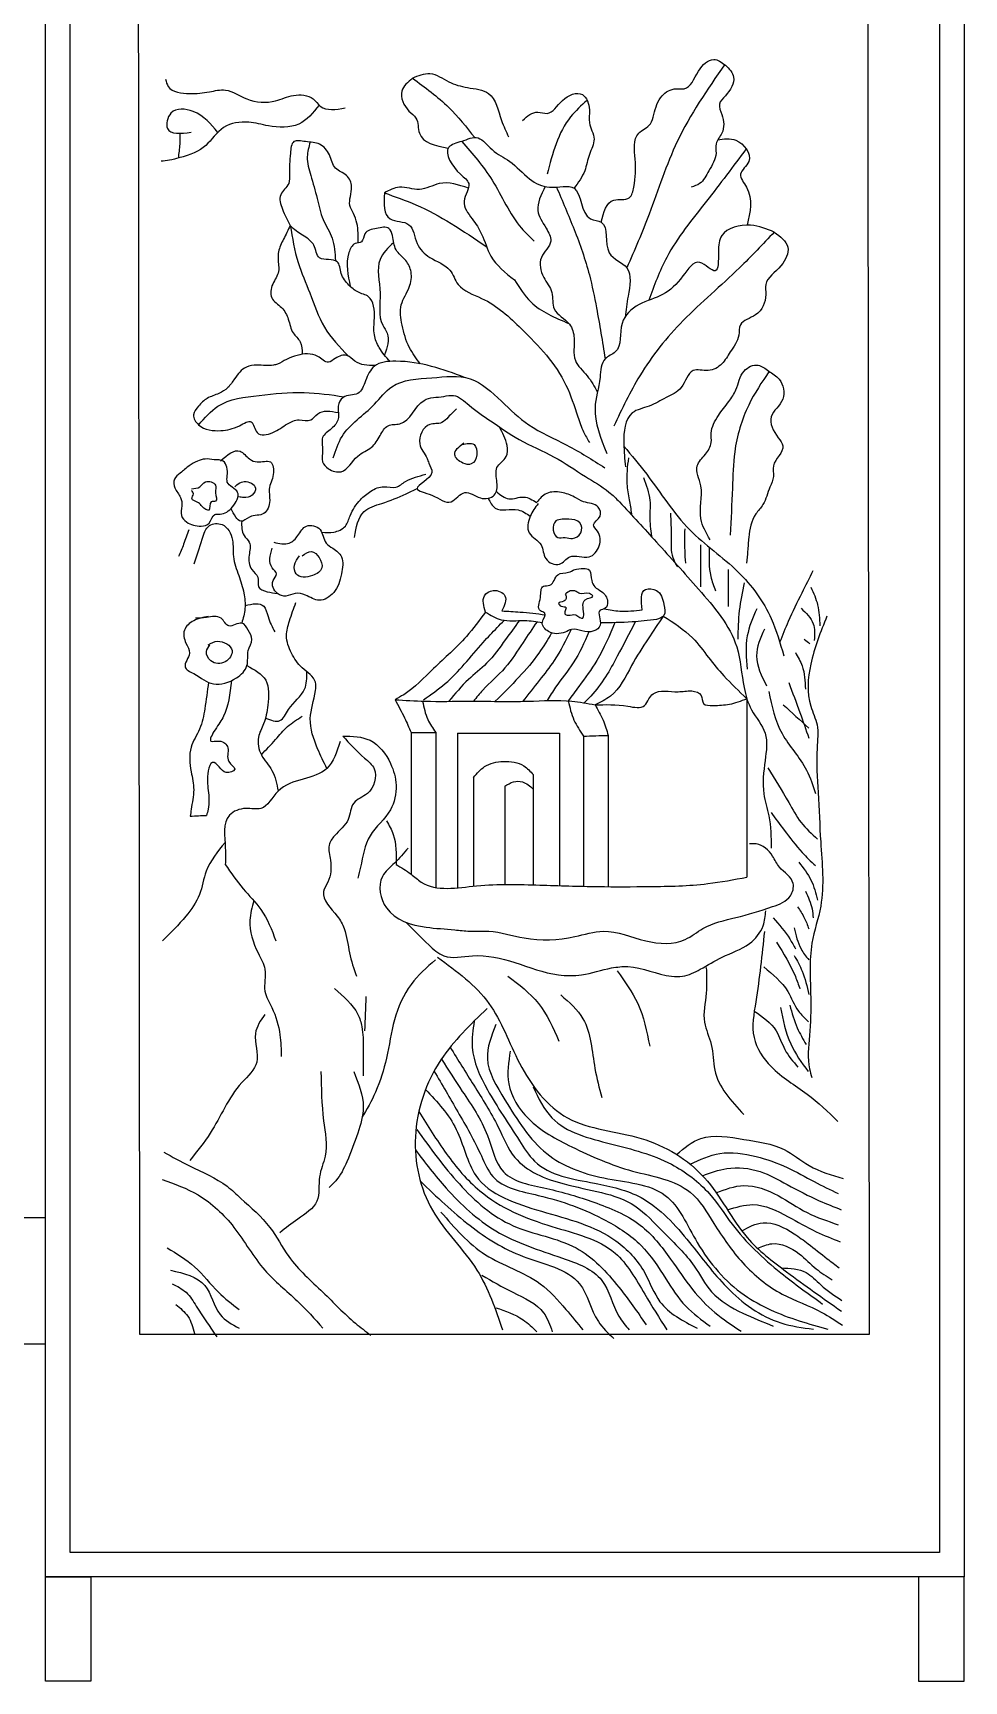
# Model space of a CAD drawing. Extents: x -66030 to 95157, y -13132 to 45879.
# Drawn here: x 22159 to 22916, y 3758 to 5098 of the extents above; entities that cross this region are included whole.
import ezdxf

# ---------------------------------------------------------------- set-up
doc = ezdxf.new("R2010")
doc.units = 0
doc.header["$LTSCALE"] = 100
doc.header["$MEASUREMENT"] = 0
doc.layers.add('7', color=105, linetype='CONTINUOUS')

msp = doc.modelspace()

# ---------------------------------------------------------------- linework, layer by layer
at = {"layer": '7'}
for p, q in [((22739.2, 4556.3), (22739.2, 4411.3)), ((22466.1, 4528.9), (22466.1, 4413.7)), ((22486.2, 4528.9), (22486.2, 4402.8)), ((22504, 4528.3), (22504, 4402.6)), ((22504, 4528.3), (22586.8, 4528.3)), ((22586.8, 4528.3), (22586.8, 4404.3)), ((22606.3, 4525.9), (22606.3, 4403.8)), ((22626.4, 4526.5), (22626.4, 4403.5)), ((22517, 4492.3), (22517, 4404)), ((22565.5, 4494.6), (22565.5, 4405)), ((22542.4, 4485.2), (22542.4, 4405.4))]:
    msp.add_line(p, q, dxfattribs=at)
for points in [[(22168.9, 5903.8), (22915.8, 5903.8), (22915.8, 3842.3), (22168.9, 3842.3)], [(22188.9, 5883.8), (22895.8, 5883.8), (22895.8, 3862.3), (22188.9, 3862.3)], [(22244.1, 5527.9), (22837.1, 5527.9), (22838.7, 4039.5), (22245.6, 4039.5)], [(22148.5, 4031.9), (22168.9, 4031.9), (22168.9, 4134.3), (22148.5, 4134.3)], [(22168.9, 3842.3), (22205.8, 3842.3), (22205.8, 3757.7), (22168.9, 3757.7)], [(22915.8, 3842.3), (22878.8, 3842.3), (22878.8, 3757.7), (22915.8, 3757.7)]]:
    msp.add_lwpolyline(points, close=True, dxfattribs=at)
for points in [[(22467.2, 5060.8), (22481.5, 5064.6), (22496.8, 5057.9), (22512, 5053.2), (22529.2, 5048.4), (22539.7, 5026.5), (22545.4, 5013.2)], [(22620.7, 4943.7), (22631.1, 4961.7), (22643.5, 4963.6), (22647.3, 4972.2), (22648.3, 4995.1), (22651.2, 5016), (22660.7, 5023.6), (22663.6, 5031.3), (22670.2, 5046.5), (22681.7, 5052.2), (22688.3, 5052.2), (22699.8, 5066.5), (22712.2, 5076), (22721.7, 5071.3), (22728.4, 5061.7), (22721.7, 5046.5), (22716.9, 5039.8), (22718.8, 5031.3), (22718.8, 5016), (22714.1, 5007.5), (22714.1, 4999.8), (22708.3, 4985.6), (22700.7, 4975.1), (22694, 4972.2)], [(22721.1, 5071.8), (22682.6, 5009.4), (22659.7, 4950.3), (22641.6, 4906.5)], [(22266.4, 5059.9), (22268.7, 5054.1), (22286.1, 5048.3), (22302.1, 5049.7), (22315.2, 5051.2), (22332.6, 5043.9), (22355.9, 5042.4), (22370.5, 5046.8), (22386.5, 5043.9), (22392.3, 5038.1), (22412.6, 5036.6)], [(22467.2, 5060.8), (22458.7, 5050.3), (22464.4, 5034.1), (22470.1, 5028.4), (22472.9, 5016), (22496.3, 5003.8)], [(22467.2, 5060.8), (22496.8, 5037), (22517.9, 5012.5)], [(22556.8, 5026.5), (22569.2, 5033.2), (22576.8, 5032.2), (22589.2, 5042.7), (22605.4, 5047.5), (22611.1, 5035.1), (22611.1, 5024.6), (22614.9, 5011.3), (22611.1, 4998.9), (22607.3, 4985.6), (22598.7, 4971.3)], [(22609.3, 5042.8), (22595.9, 5029.4), (22576.8, 4982.7)], [(22309, 5016.7), (22289, 5033.7), (22270.9, 5032.4), (22268, 5019.8), (22287.4, 5016.9)], [(22278, 5016), (22278, 5007.2), (22276.7, 4995.8)], [(22507.3, 5009.4), (22520.6, 5012.2), (22532, 5002.7), (22546.3, 4993.2), (22562.5, 4978.9), (22578.7, 4972.2), (22598.7, 4971.3), (22612.1, 4946.5), (22620.7, 4943.7), (22627.3, 4918.9), (22641.6, 4906.5), (22642.6, 4883.7), (22640.1, 4866.6)], [(22715.4, 5010.6), (22730.3, 5010.3), (22740.7, 4993.2), (22734.1, 4982.7), (22738.8, 4972.2), (22739.4, 4941.3)], [(22423, 4926.9), (22422.1, 4942.9), (22419.3, 4950.8), (22416.4, 4957.3), (22417.8, 4972.5), (22413.5, 4981.8), (22404.8, 4987.6), (22399.8, 4998.4), (22391.8, 5007.1), (22380.3, 5009.2), (22370.9, 5009.2), (22368, 4999.9), (22367.3, 4982.6), (22366.6, 4975.3), (22360.1, 4966), (22361.5, 4954.4), (22367.9, 4941)], [(22384.1, 5008.8), (22381.7, 4997), (22384.6, 4981.8), (22389.7, 4963.1), (22394.7, 4945.8), (22401.9, 4930.7), (22404.6, 4912.5)], [(22507.3, 5009.4), (22496.8, 5004.6), (22506.3, 4982.7), (22513, 4975.1), (22509.2, 4960.8), (22515.8, 4946.5), (22523.5, 4934.1), (22531.1, 4916), (22550.1, 4897)], [(22507.3, 5009.4), (22532, 4977.9), (22555.9, 4938.9), (22566.3, 4928.4)], [(22738.6, 5003.4), (22706.4, 4960.8), (22674, 4915.1), (22659.4, 4880.2)], [(22512.7, 4971.4), (22489.1, 4975.1), (22472.9, 4970.3), (22456.7, 4972.2), (22444.4, 4967.5)], [(22575.3, 4972.7), (22569.2, 4953.2), (22575.9, 4938.9), (22579.7, 4928.4), (22572.1, 4915.1), (22574, 4898.9), (22580.6, 4886.5), (22582.5, 4873.2), (22594.9, 4860.8), (22598.7, 4849.4), (22599.7, 4831.3), (22609.2, 4818.9), (22617.7, 4805.6)], [(22584.3, 4972.3), (22598.7, 4937.9), (22611.1, 4900.8), (22616.9, 4874.1), (22623.9, 4832.7)], [(22444.4, 4967.5), (22449.1, 4946.5), (22464.4, 4941.7), (22471, 4926.5), (22481.5, 4915.1), (22497.7, 4904.6), (22504.4, 4893.2), (22523.5, 4881.8), (22555.9, 4857), (22592.1, 4811.3), (22601.6, 4785.6), (22606.4, 4773.2), (22611.1, 4764.6)], [(22444.4, 4967.5), (22470.1, 4957.9), (22498.7, 4942.7), (22527.6, 4923.6)], [(22367.9, 4941), (22362.4, 4929.9), (22358.4, 4919.6), (22358.4, 4908.5), (22358.4, 4903.7), (22353.6, 4893.4), (22352.8, 4882.3), (22360.8, 4874.3), (22366.3, 4864.8), (22370.3, 4853.7), (22375.9, 4846.5), (22377.6, 4836.3)], [(22449, 4830.6), (22440.2, 4841.8), (22436.3, 4852.1), (22436.3, 4865.6), (22431.5, 4883.1), (22422.8, 4887), (22415.6, 4892.6), (22409.3, 4902.1), (22406.1, 4911.6), (22391.8, 4914.8), (22387, 4925.1), (22380.6, 4931.5), (22370.3, 4938.6), (22367.9, 4941)], [(22367.9, 4941), (22374.3, 4910.9), (22383.8, 4886.2), (22395.7, 4858.4), (22415.3, 4834.8)], [(22473.6, 4828.6), (22464.7, 4842), (22458.9, 4860), (22458.2, 4876.6), (22464.7, 4891), (22466.1, 4903.3), (22461.8, 4912.6), (22453.9, 4921.3), (22451, 4932.8), (22448.1, 4938.6), (22438, 4938.6), (22428.6, 4934.3), (22425.7, 4927.8), (22420.7, 4926.3), (22415.6, 4919.1), (22416.7, 4891.5)], [(22761.4, 4935.7), (22742.2, 4941.2), (22718.8, 4933), (22716.1, 4919.2), (22713.3, 4904.1), (22701, 4911), (22687.2, 4900), (22670.7, 4884.9), (22651.5, 4876.7), (22637.7, 4861.5), (22632.2, 4838.2), (22624, 4832.7), (22619.8, 4817.6), (22615.7, 4792.8), (22625.3, 4755.7)], [(22761.4, 4935.7), (22733.1, 4906.5), (22687.4, 4863.7), (22652.1, 4818.9), (22631.1, 4777.9)], [(22761.4, 4935.7), (22772.4, 4923.4), (22766.9, 4908.3), (22754.6, 4893.1), (22754.6, 4884.9), (22746.3, 4868.4), (22733.9, 4860.2), (22732.6, 4851.9), (22725.7, 4838.2), (22718.8, 4828.6), (22707.8, 4823.1), (22695.5, 4823.1), (22685.8, 4809.3), (22673.5, 4801.1), (22659.7, 4794.2), (22646, 4788.7), (22639.1, 4764), (22640.5, 4744.8)], [(22452, 4927.2), (22440.9, 4913.4), (22440.9, 4886), (22443.1, 4860), (22446.7, 4853.5), (22444.5, 4835.8)], [(22550.1, 4897), (22563.5, 4878.9), (22594.5, 4861.4)], [(22436.8, 4827.1), (22420.4, 4830.7), (22414, 4835.4), (22404.5, 4833), (22398.9, 4829.9), (22390.2, 4834.6), (22373.5, 4835.4), (22364.8, 4832.2), (22357.6, 4828.3), (22354.4, 4827.5), (22340.9, 4827.5), (22332.2, 4825.9), (22322.6, 4816.4), (22317.1, 4809.2), (22309.9, 4804.5), (22300.4, 4800.5), (22293.2, 4794.1), (22289.3, 4787), (22293.2, 4779.1), (22311.5, 4774.3), (22326.6, 4778.3), (22336.2, 4781.4), (22340.9, 4772.7), (22353.6, 4772.7), (22365.6, 4779.8), (22375.1, 4783), (22384.6, 4783), (22390.2, 4787.8), (22406.9, 4789)], [(22509.7, 4817.5), (22453.7, 4830.7), (22436.3, 4826.7), (22429.1, 4814.8), (22422.8, 4804.5), (22410.8, 4801.3), (22406.9, 4794.1), (22406.9, 4783.8), (22401.3, 4775.9), (22394.2, 4768.7), (22394.2, 4758.4), (22394.2, 4748.9), (22398.9, 4743.3), (22409.3, 4740.9), (22422.8, 4753.6), (22433.9, 4760.8), (22441, 4770.3), (22447.4, 4778.3), (22456.9, 4779.8), (22476.8, 4798.9), (22492.7, 4802.1), (22500.6, 4802.9), (22513.3, 4794.9), (22530.8, 4782.2), (22553.9, 4767.1), (22582.5, 4752.8), (22607.9, 4737), (22627, 4724.3), (22635.7, 4716.3)], [(22709.3, 4685.6), (22701.7, 4702.7), (22701.7, 4729.4), (22698.8, 4745.6), (22705.5, 4755.1), (22710.2, 4764.6), (22710.2, 4772.2), (22716, 4786.5), (22724.5, 4797.9), (22730.3, 4807.5), (22736.9, 4822.7), (22748.4, 4827.5), (22756.9, 4822.7), (22765.5, 4816), (22768.4, 4799.9), (22758.9, 4785.6), (22764.6, 4768.4), (22768.4, 4761.8), (22760.8, 4745.6), (22760.8, 4737), (22757.9, 4728.4), (22752.2, 4714.1), (22746.5, 4706.5), (22740.7, 4687.5), (22739.8, 4676.1), (22738.8, 4666.5)], [(22402.9, 4752.1), (22410, 4769.5), (22436.3, 4795.7), (22450.6, 4810), (22483.1, 4817.2), (22514.1, 4816.4), (22539.6, 4798.1), (22561.8, 4779.1), (22592.8, 4762.4), (22623.8, 4744.1)], [(22757.3, 4822.5), (22740.7, 4795.1), (22729.3, 4757), (22727.4, 4727.5), (22725.5, 4689.4)], [(22293.5, 4778.9), (22309.1, 4794.1), (22342.5, 4802.9), (22379.1, 4805.3), (22411.7, 4801.8)], [(22503.1, 4792), (22496.4, 4785.3), (22491.1, 4780.8), (22481.4, 4779.3), (22473.2, 4763.6), (22479.1, 4751.7), (22480.6, 4747.9), (22482.9, 4740.2), (22471, 4727.2), (22482.9, 4721.8), (22498.6, 4716.5), (22509.8, 4724), (22522.5, 4719.5), (22533.8, 4721.8), (22536, 4732.2), (22536, 4744.2), (22543.5, 4753.2), (22544.2, 4762.1), (22538, 4777.3)], [(22311.2, 4749.8), (22327.1, 4757.5), (22334.8, 4751.3), (22341.1, 4748.8), (22351.7, 4748.8), (22354.1, 4738.7), (22350.7, 4726.7), (22351.2, 4717.5), (22346.4, 4706.9), (22334.8, 4704), (22327.6, 4700.6), (22323.7, 4704), (22319.9, 4710.8)], [(22507.6, 4762.9), (22517.3, 4762.9), (22519.6, 4754.7), (22515.1, 4747.2), (22508.3, 4747.9), (22501.6, 4754.7), (22509.1, 4764.4)], [(22639.1, 4761.7), (22657.7, 4738.8), (22692.8, 4693.6), (22731.9, 4659.5), (22759, 4621.4), (22769.1, 4591.3)], [(22306.1, 4750.5), (22313.3, 4749.4), (22316.7, 4737.6), (22316.7, 4732.5), (22325.1, 4724.1), (22320.9, 4712.3), (22310.8, 4706.4), (22306.5, 4706.2), (22301.9, 4699), (22295.4, 4696.7), (22283.6, 4700), (22279.4, 4705.2), (22279.7, 4713), (22278.7, 4719.9), (22274.1, 4727.7), (22273.8, 4734.9), (22278.4, 4739.7), (22285.6, 4745.6), (22292.4, 4749.5), (22298.6, 4751.2), (22306.1, 4750.5)], [(22642.9, 4752.2), (22641.6, 4731), (22643.5, 4718.1), (22645.4, 4706.5)], [(22287.5, 4727), (22294.4, 4728.7), (22299, 4732.6), (22307.1, 4730), (22307.1, 4723.8), (22307.1, 4716.9), (22303.5, 4716.3), (22301.9, 4709.7), (22296.3, 4712.7), (22293.4, 4715.6), (22287.9, 4719.2), (22289.2, 4722.8), (22287.5, 4725.7)], [(22322.8, 4728.6), (22330.5, 4732.9), (22339.6, 4727.6), (22336.8, 4721.8), (22330, 4719.9), (22326.1, 4720.4)], [(22393.5, 4691.7), (22403.2, 4691.8), (22412.7, 4696.7), (22416.6, 4705.1), (22425, 4718.1), (22433.5, 4725.1), (22444, 4728.7), (22453.8, 4728.3), (22461.6, 4732.9), (22469.6, 4736.4), (22478.1, 4738.8)], [(22655.1, 4736.1), (22660.3, 4717.5), (22660.3, 4704.6), (22661.5, 4688.5)], [(22420.2, 4687.5), (22427.9, 4708.4), (22442.3, 4715.1), (22462.2, 4722.8), (22471, 4727.2)], [(22528.9, 4719.3), (22534.5, 4711.3), (22553.2, 4709.8), (22563, 4704.6)], [(22535.5, 4724.8), (22545.7, 4718.8), (22557.7, 4720.3), (22568.2, 4715.8)], [(22569.5, 4714.9), (22563, 4704.6), (22562.2, 4691.1), (22571.9, 4681.4), (22575.7, 4670.2), (22586.9, 4665.7), (22595.1, 4671.6), (22610.9, 4671.6), (22619.1, 4680.6), (22617.6, 4692.6), (22614.6, 4697.8), (22619.8, 4704.6), (22618.3, 4712), (22606.4, 4716.5), (22598.9, 4720.3), (22588.4, 4724), (22576.4, 4723.2), (22568.2, 4715.8)], [(22635.7, 4716.3), (22665.7, 4683.6), (22699.8, 4645.5), (22730.9, 4598.4), (22736.9, 4565.3), (22743, 4547.2), (22754, 4528.2), (22754, 4506.1), (22753, 4479), (22757, 4461), (22759, 4434.9)], [(22677, 4707.2), (22677.6, 4687.9), (22678.9, 4671.1), (22682.8, 4663.4)], [(22285.4, 4693.7), (22281.2, 4681.9), (22277, 4671.8)], [(22289.7, 4665.9), (22296.4, 4686.1), (22302.3, 4697.1), (22312.4, 4697.9), (22320.9, 4685.3), (22321.7, 4671.8), (22326, 4656.6), (22330.2, 4642.2), (22331, 4629.6), (22328.5, 4617.8)], [(22328.4, 4700.6), (22330.3, 4689), (22334.5, 4683.5), (22334.5, 4673.1), (22334.5, 4666.8), (22336.6, 4661.3), (22341.5, 4655), (22342.1, 4647.4), (22349.1, 4643.3), (22357.4, 4641.9)], [(22354.6, 4683.5), (22367.1, 4682.8), (22374.1, 4689), (22381, 4696.7), (22392.1, 4693.9), (22397, 4682.8), (22402.5, 4678.6), (22409.5, 4671.7), (22409.5, 4657.8), (22403.2, 4642.6), (22391.4, 4636.3), (22380.3, 4640.5), (22372, 4641.9), (22364.4, 4639.8), (22357.4, 4641.9), (22353.9, 4652.3), (22356.7, 4657.8), (22353.3, 4662.7), (22353.3, 4678.6)], [(22589.1, 4702.3), (22594.4, 4702.3), (22603.4, 4699.3), (22604.1, 4691.1), (22597.4, 4686.6), (22591.4, 4687.4), (22585.4, 4687.4), (22581.7, 4693.3), (22583.9, 4700.8), (22589.1, 4702.3)], [(22688.6, 4694.3), (22688.6, 4676.9), (22689.2, 4666.6)], [(22701.5, 4681.4), (22701.5, 4654.4), (22701.5, 4647.3)], [(22708.6, 4678.9), (22709.8, 4655.7), (22713.7, 4644.1)], [(22377.6, 4672.4), (22385.2, 4675.9), (22391.4, 4671), (22393.5, 4662.7), (22385.9, 4656.4), (22372.7, 4657.8), (22371.3, 4664.8), (22375.5, 4672.4)], [(22598.6, 4661.1), (22611.1, 4660.7), (22613.1, 4652.3), (22615.5, 4647.4), (22621.1, 4643.4), (22625.9, 4635.4), (22623.9, 4629.8), (22619.9, 4628.2), (22619.9, 4616.2), (22614.7, 4611.4), (22605, 4611.4), (22596.6, 4612.6), (22591.4, 4610.5), (22577.8, 4611), (22572.9, 4618.6), (22574.9, 4625.8), (22571.3, 4627.8), (22571.3, 4638.6), (22573.7, 4647.8), (22579, 4648.6), (22585.4, 4657.1), (22594.2, 4659.1), (22599, 4661.5)], [(22724, 4661.5), (22724, 4631.2)], [(22736.9, 4650.5), (22733, 4628), (22731.7, 4604.8)], [(22766.1, 4602.4), (22773.1, 4619.4), (22784.1, 4642.5), (22793.2, 4660.5)], [(22526.7, 4626.8), (22525.8, 4640), (22532.9, 4644.3), (22542.5, 4640), (22539.9, 4627.7)], [(22591.5, 4641.3), (22592.3, 4637.9), (22590.4, 4635.7), (22586.1, 4633.8), (22588.3, 4631.5), (22592.1, 4630.6), (22591.5, 4627.8), (22591.2, 4625.2), (22594, 4624.2), (22600, 4624.4), (22605.8, 4621.8), (22606.5, 4625.2), (22605.9, 4632.5), (22607.8, 4636.8), (22614, 4639.8), (22611.2, 4641.8), (22603.3, 4641.8), (22600.3, 4643.5), (22595.6, 4643.9), (22591.7, 4641.5)], [(22654.1, 4628.5), (22656.8, 4645.2), (22665.6, 4644.3), (22671.7, 4632.9), (22671.7, 4624.1), (22665.6, 4620.6)], [(22791.3, 4647), (22796.7, 4632.6), (22798.5, 4615.5)], [(22301.2, 4623.1), (22289.4, 4619.7), (22281.8, 4612), (22283.1, 4601.6), (22285.9, 4593.3), (22282.4, 4582.2), (22289.4, 4576.7), (22305.4, 4568.3), (22324.1, 4573.2), (22332.7, 4583.2), (22333.8, 4595.4), (22336.6, 4604.4), (22333.8, 4612), (22328.5, 4617.8), (22317.9, 4615.5), (22311.6, 4621.7), (22299.8, 4622.4), (22290.8, 4621.7)], [(22331.2, 4632.2), (22346.3, 4631.5), (22349.8, 4623.1), (22355.3, 4610.6)], [(22397.7, 4499.6), (22390.1, 4515.7), (22384.2, 4540.1), (22388.4, 4562.9), (22388.4, 4569.7), (22377.5, 4581.5), (22369, 4593.3), (22364.8, 4607.6), (22367.3, 4619.5), (22372.4, 4634.6)], [(22526.7, 4626.8), (22511.1, 4606.9), (22484.5, 4580.9), (22460.2, 4559.6), (22453.1, 4555.5)], [(22526.7, 4626.8), (22539.5, 4620.5), (22558.4, 4619.9), (22572.9, 4618.2)], [(22539.9, 4627.7), (22554.8, 4626.8), (22575.2, 4624.6)], [(22671.2, 4623.5), (22658.9, 4605.1), (22645.5, 4583.3), (22628.2, 4558.4), (22615.7, 4551.3)], [(22623.3, 4629.4), (22635.8, 4627.6), (22654.1, 4628.5)], [(22671.2, 4623.5), (22695, 4605.7), (22708, 4589.8), (22720.4, 4575), (22739.2, 4556.3)], [(22747.2, 4629.3), (22739.5, 4607.4), (22739.5, 4580.4)], [(22783.2, 4629.9), (22793.1, 4617.3), (22794, 4603.7)], [(22804.2, 4623.4), (22791.1, 4584.3), (22791.1, 4550.2), (22796.2, 4535.2), (22796.2, 4516.1), (22797.2, 4480), (22799.2, 4439.9), (22799.2, 4387.7), (22792.1, 4357.7), (22791.1, 4313.5), (22790.1, 4282.4), (22790.1, 4255.4), (22792.1, 4248.3)], [(22476.2, 4555.4), (22493.9, 4568.6), (22509.4, 4584.4), (22524.8, 4602.1), (22536.1, 4614.2), (22541.8, 4620)], [(22554.2, 4619.8), (22542.9, 4604.4), (22527.5, 4585.1), (22512.8, 4572), (22496.9, 4554.2)], [(22568.6, 4618.9), (22557.2, 4602.1), (22542.5, 4581.4), (22524.4, 4563.3), (22516.9, 4554.3)], [(22580.4, 4609.8), (22570.1, 4593.4), (22553.8, 4573.8), (22534.5, 4554.2)], [(22596.3, 4612.5), (22582.5, 4587.4), (22570.4, 4571.2), (22556.9, 4554.2)], [(22610.8, 4610.6), (22598, 4585.5), (22583.6, 4565.6), (22576.9, 4554.8)], [(22631.9, 4618.2), (22617.2, 4587.4), (22602.5, 4566.3), (22593.9, 4554.5)], [(22648.4, 4618.9), (22633.8, 4590.8), (22624.3, 4574.2), (22612.3, 4558.4), (22607, 4552.9)], [(22665.6, 4620.6), (22645.9, 4618.7), (22620.1, 4618)], [(22753.4, 4612.8), (22747, 4591.1), (22755.2, 4566.7)], [(22301.2, 4600.2), (22308.8, 4603), (22320.6, 4595.4), (22315.1, 4586.4), (22303.3, 4587.1), (22299.8, 4594.7), (22302.6, 4600.2)], [(22785.9, 4604.6), (22790.4, 4601)], [(22332.7, 4583.2), (22347.9, 4571.4), (22349.6, 4551.1), (22346.2, 4535.9), (22342, 4525), (22344.5, 4510.6), (22353, 4498), (22358, 4481.1)], [(22778.6, 4593.8), (22784.1, 4583), (22786.8, 4564)], [(22301.4, 4569.6), (22298.4, 4548.2), (22294.2, 4531.6), (22287.3, 4517), (22287.3, 4496.9), (22289.4, 4482.3), (22287.3, 4466.4), (22286.6, 4460.8)], [(22320.1, 4571), (22313.7, 4542), (22306.7, 4530.9), (22303.3, 4521.9), (22310.2, 4521.9), (22317.2, 4516.3), (22317.9, 4505.2), (22322.7, 4499), (22315.8, 4496.2), (22310.2, 4501), (22304.7, 4504.5), (22301.2, 4497.6), (22301.2, 4481.6), (22301.2, 4466.4), (22299.8, 4461.5)], [(22347.7, 4540.6), (22359.5, 4538.5), (22366.4, 4547.5), (22379.6, 4564.2), (22381.5, 4578.1)], [(22773.2, 4569.4), (22782.3, 4545.1), (22789.5, 4524.3)], [(22615.7, 4551.3), (22642.4, 4550.2), (22656, 4550.8), (22659.5, 4556.1), (22663, 4560.2), (22683.2, 4562), (22694.4, 4562.6), (22702.1, 4559), (22703.9, 4552.5), (22711.5, 4550.8), (22725.1, 4551.9), (22739.2, 4556.3)], [(22757, 4562.2), (22767.8, 4527.9), (22787.7, 4498.2), (22794.9, 4479.2)], [(22453.1, 4555.5), (22477.4, 4554.3), (22512.8, 4554.3), (22561.3, 4554.3), (22596.8, 4554.3), (22615.7, 4551.3)], [(22453.1, 4555.5), (22460.8, 4540.7), (22466.1, 4528.9)], [(22475.5, 4554.4), (22479.7, 4539.5), (22486.2, 4528.9)], [(22593.9, 4554.5), (22598.6, 4538.9), (22606.3, 4525.9)], [(22615.7, 4551.3), (22622.2, 4538.9), (22626.4, 4526.5)], [(22768.7, 4551.4), (22789.5, 4532.5)], [(22344.4, 4510.8), (22356, 4523.2), (22365.7, 4533.6), (22377.6, 4542)], [(22466.1, 4528.9), (22486.2, 4528.9)], [(22408.4, 4521.4), (22397.7, 4499.6), (22358, 4481.1), (22344, 4467.1), (22331.8, 4467.1), (22318.5, 4461.6), (22315.1, 4434.9), (22315.1, 4421.6)], [(22410.6, 4525.9), (22428.3, 4508.1), (22436.1, 4499.3), (22430.6, 4479.3), (22419.5, 4471.5), (22415, 4458.2), (22403.9, 4444.9), (22399.5, 4437.2), (22400.6, 4425), (22398.4, 4407.2), (22395, 4399.5), (22406.1, 4379.5), (22411.7, 4369.5), (22416.1, 4349.6), (22421.7, 4330.7)], [(22410.6, 4525.9), (22432.8, 4522.5), (22449.4, 4503.7), (22453.9, 4486), (22449.4, 4466), (22432.8, 4444.9), (22425, 4419.4), (22422.8, 4410.5)], [(22606.3, 4525.9), (22626.4, 4526.5)], [(22517, 4492.3), (22525.9, 4501.1), (22541.2, 4505.3), (22557.8, 4501.7), (22565.5, 4494.6)], [(22542.4, 4485.2), (22549.5, 4488.7), (22556.6, 4488.7), (22565.5, 4482.8)], [(22756.1, 4500), (22773.2, 4472), (22783.2, 4455.8), (22796.7, 4442.2)], [(22758.8, 4463.9), (22769.6, 4449.4), (22784.1, 4431.4), (22794.9, 4420.6)], [(22286.6, 4460.8), (22299.8, 4461.5)], [(22446.1, 4457.1), (22451.6, 4446), (22453.9, 4421.6)], [(22314.9, 4439.5), (22299.6, 4416.1), (22294.1, 4397.2), (22283, 4379.5), (22264.1, 4359.5)], [(22463.8, 4434.9), (22452.7, 4422.7), (22442.8, 4411.7), (22446.1, 4386.2), (22478.3, 4370.6), (22501.6, 4368.4), (22513.8, 4367.3), (22529.3, 4367.3), (22558.2, 4361.8), (22599.2, 4362.9), (22622.5, 4367.3), (22656.9, 4359.5), (22689.1, 4360.6), (22703.5, 4369.5), (22730.2, 4378.4), (22760.1, 4387.3), (22774.6, 4396.1), (22776.8, 4406.1), (22765.7, 4419.4), (22760.1, 4428.3), (22746.8, 4438.3), (22741.3, 4438.3)], [(22781.4, 4423.3), (22791.3, 4408.8), (22796.7, 4392.6)], [(22315.1, 4421.6), (22329.6, 4401.7), (22344, 4385), (22356.2, 4359.5)], [(22453.9, 4421.6), (22466.1, 4413.7), (22474.4, 4407.2), (22519.4, 4404.2), (22570.8, 4404.8), (22618.1, 4403.6), (22660.1, 4403.6), (22707.4, 4406), (22739.2, 4411.3)], [(22786.8, 4399.8), (22792.2, 4385.4), (22793.1, 4378.2)], [(22338.2, 4392.1), (22335.1, 4376.2), (22341.8, 4349.6), (22347.3, 4336.3), (22347.3, 4318.5), (22352.9, 4305.2), (22359.5, 4283), (22360.6, 4265.3)], [(22462.2, 4374.4), (22480.5, 4356.2), (22492.7, 4347.3), (22516, 4347.3), (22550.4, 4341.8), (22585.9, 4331.8), (22604.8, 4331.8), (22629.2, 4337.4), (22642.5, 4338.5), (22678, 4330.7), (22686.9, 4330.7), (22701.3, 4336.3), (22719.1, 4346.2), (22741.3, 4357.3), (22752.4, 4371.7), (22754.6, 4383.9)], [(22780.4, 4387.2), (22785.9, 4378.2), (22789.5, 4369.2)], [(22760.6, 4378.2), (22774.1, 4361), (22778.6, 4352.9)], [(22777.7, 4370.1), (22783.2, 4352.9), (22789.5, 4343.9)], [(22753.4, 4367), (22746.4, 4310), (22745, 4280.8), (22758.9, 4257.2), (22788.2, 4234.9), (22813.2, 4212.7)], [(22763.3, 4358.3), (22778.6, 4330.4), (22782.3, 4320.4)], [(22486, 4344), (22466.1, 4324.1), (22452.7, 4295.2), (22446.1, 4264.2), (22437.2, 4236.5), (22426.1, 4215.4)], [(22487.7, 4346.1), (22529.4, 4308.6), (22554.4, 4259.9), (22593.4, 4215.5), (22653.2, 4198.8), (22704.7, 4166.8), (22739.5, 4118.2), (22771.5, 4090.3), (22816, 4058.4)], [(22777.7, 4347.5), (22784.1, 4334.9), (22789.5, 4315.9)], [(22544.7, 4330.8), (22569.7, 4308.6), (22586.4, 4278)], [(22633.7, 4335), (22650.4, 4308.6), (22660.2, 4273.8)], [(22706.1, 4337.8), (22706.1, 4316.9), (22704.7, 4293.3), (22710.2, 4275.2), (22713, 4254.4), (22736.7, 4218.2)], [(22753, 4338.3), (22772.4, 4318.3), (22781.1, 4302.4), (22789.3, 4293.7)], [(22403.9, 4320.7), (22422.8, 4299.7), (22426.1, 4289.7), (22427.2, 4271.9), (22427.2, 4249.8)], [(22587.8, 4315.5), (22605.9, 4296.1), (22615.6, 4255.8), (22621.2, 4232.1)], [(22429.4, 4314.1), (22428.3, 4286.4)], [(22528, 4304.4), (22490.4, 4262.7), (22469.6, 4200.2), (22483.5, 4140.4), (22519.7, 4091.7), (22540.5, 4043.1)], [(22745.2, 4302.4), (22763, 4286.3), (22770.1, 4271), (22780.7, 4256.8)], [(22766.5, 4305.2), (22774.8, 4275.7), (22789, 4253.2)], [(22774.1, 4307.2), (22780.2, 4288.7), (22787.4, 4275.2)], [(22347.3, 4299.7), (22339.6, 4284.1), (22340.7, 4260.9), (22328.5, 4244.2), (22302.9, 4203.2), (22286.3, 4181)], [(22517.5, 4294.2), (22515.9, 4272.9), (22528.2, 4238.4), (22554.2, 4197), (22566.5, 4180.3), (22615.4, 4162.4), (22653.1, 4150.7), (22692.6, 4114.2), (22722.9, 4077.8), (22766.8, 4048.8), (22793.3, 4043.8)], [(22535, 4291.5), (22528.2, 4263.7), (22542.4, 4230.3), (22576.4, 4186.5), (22622.8, 4166.7), (22672.8, 4152.5), (22698.8, 4114.2), (22737.1, 4071.6), (22781.6, 4050.6), (22805.1, 4043.8)], [(22490.8, 4263.3), (22507.8, 4237.1), (22528.2, 4201.3), (22541.2, 4171.7), (22576.4, 4158.1), (22614.7, 4147), (22652.4, 4128.4), (22677.2, 4100.6), (22695.1, 4075.9), (22713, 4057.4), (22734.6, 4042)], [(22497.9, 4273), (22517.1, 4242.1), (22536.9, 4208.1), (22550.5, 4183.4), (22590.6, 4161.8), (22648.1, 4143.9), (22671.6, 4122.3), (22696.3, 4095.1), (22710.5, 4074.1), (22735.9, 4056.8), (22760.6, 4046.3)], [(22546.8, 4269.9), (22545.5, 4243.3), (22561.6, 4214.9), (22596.8, 4192), (22646.3, 4172.3), (22693.2, 4155), (22712.4, 4129.7), (22735.9, 4097.6), (22768, 4072.2), (22800.1, 4057.4), (22816.8, 4046.9)], [(22392.8, 4253.1), (22395, 4213.2), (22396.2, 4184.3), (22391.7, 4167.7), (22389.5, 4147.7), (22374, 4133.3), (22359.5, 4122.2)], [(22419.5, 4253.1), (22427.2, 4224.3), (22422.8, 4203.2), (22413.9, 4179.9), (22405, 4164.4), (22399.5, 4158.8)], [(22484.9, 4253.6), (22504.1, 4220.5), (22523.3, 4184.6), (22532.5, 4168), (22569.6, 4152.5), (22624.6, 4132.1), (22653.1, 4111.8), (22673.4, 4084.6), (22689.5, 4062.4), (22709.3, 4046.3)], [(22477.9, 4238.5), (22502.9, 4206.2), (22518.9, 4168.6), (22572.1, 4139.6), (22632.7, 4115.5), (22656.1, 4089.5), (22668.5, 4066.1), (22698.8, 4044.5)], [(22565.3, 4240.8), (22580.7, 4215.5), (22628.3, 4194.5), (22677.8, 4177.8), (22708.7, 4153.8), (22727.2, 4129.1), (22766.8, 4089.5), (22800.8, 4064.2)], [(22472.4, 4220.6), (22494.8, 4186.5), (22522, 4156.2), (22580.7, 4127.2), (22632, 4105.6), (22656.1, 4072.2), (22674.1, 4043.2)], [(22470.7, 4206.2), (22505.4, 4161.8), (22549.2, 4127.8), (22600.3, 4109.8), (22635.1, 4077.8), (22657.4, 4047.3)], [(22682, 4185.8), (22701.7, 4198.8), (22736.8, 4198), (22769.4, 4189.8), (22789.8, 4176.8), (22817.6, 4166.2)], [(22265.1, 4187.7), (22285.9, 4176.5), (22316.6, 4159.9), (22327.7, 4150.1), (22351.3, 4126.5), (22366.6, 4102.9), (22394.5, 4073.7), (22420.9, 4048.6), (22433.4, 4038.9)], [(22469.6, 4189.5), (22494.6, 4158.5), (22535, 4123.7), (22589.2, 4101.5), (22621.2, 4083.4), (22635.1, 4054.2), (22643.5, 4043.1)], [(22693.1, 4177.8), (22717.2, 4186.6), (22746.6, 4184.1), (22771.9, 4175.2), (22793.9, 4163.7), (22813.5, 4154)], [(22703.2, 4168.5), (22722.9, 4174.3), (22749.9, 4171.9), (22771.9, 4161.3), (22798, 4148.2), (22815.9, 4140.9)], [(22263.7, 4165.4), (22292.9, 4152.9), (22322.1, 4126.5), (22347.2, 4091.7), (22373.6, 4066.7), (22394.5, 4044.5)], [(22473.8, 4164), (22514.1, 4127.9), (22557.2, 4102.9), (22603.1, 4080.6), (22618.4, 4050), (22631, 4036.1)], [(22714.2, 4154.6), (22736.8, 4160.5), (22764.5, 4152.3), (22788.2, 4138.5), (22813.5, 4128.7)], [(22723.4, 4140.7), (22744.1, 4145), (22772.7, 4135.2), (22795.5, 4123), (22815.1, 4114.8)], [(22490.4, 4139), (22526.6, 4104.3), (22571.1, 4080.6), (22592, 4059.8), (22605.9, 4043.1)], [(22735, 4123.6), (22752.3, 4130.3), (22777.6, 4121.3), (22789, 4113.2), (22804.5, 4101), (22814.3, 4093.6)], [(22747.9, 4109.4), (22759.6, 4113.2), (22781.7, 4105), (22795.5, 4092.8), (22808.6, 4083.9)], [(22267.9, 4109.8), (22290.1, 4094.5), (22309.6, 4073.7), (22326.3, 4059.8)], [(22270.6, 4091.7), (22298.5, 4079.2), (22311, 4055.6), (22326.3, 4044.5)], [(22523.8, 4087.6), (22548.9, 4073.7), (22573.9, 4057), (22580.9, 4041.7)], [(22767.1, 4093.6), (22787.3, 4089.8), (22799.3, 4079.7), (22816.4, 4067.1)], [(22272, 4080.6), (22283.2, 4073.7), (22291.5, 4062.5), (22308.2, 4037.5)], [(22274.8, 4063.9), (22284.6, 4054.2), (22290.1, 4040.3)], [(22535, 4061.2), (22557.2, 4051.4), (22568.4, 4041.7)]]:
    msp.add_spline(points, degree=3, dxfattribs=at)
msp.add_open_spline([(22391.4, 5038.9), (22386.4, 5032.7), (22375.9, 5019.9), (22352.4, 5020.8), (22333, 5026.4), (22312.1, 5023.4), (22299.2, 5003), (22283.9, 4997.5), (22266.9, 4993.2), (22263, 4993.4)], degree=3, knots=[0, 0, 0, 0, 28.259971, 59.297997, 79.675029, 105.770133, 131.536477, 161.702268, 176.665691, 176.665691, 176.665691, 176.665691], dxfattribs=at)

doc.saveas('drawing.dxf')
